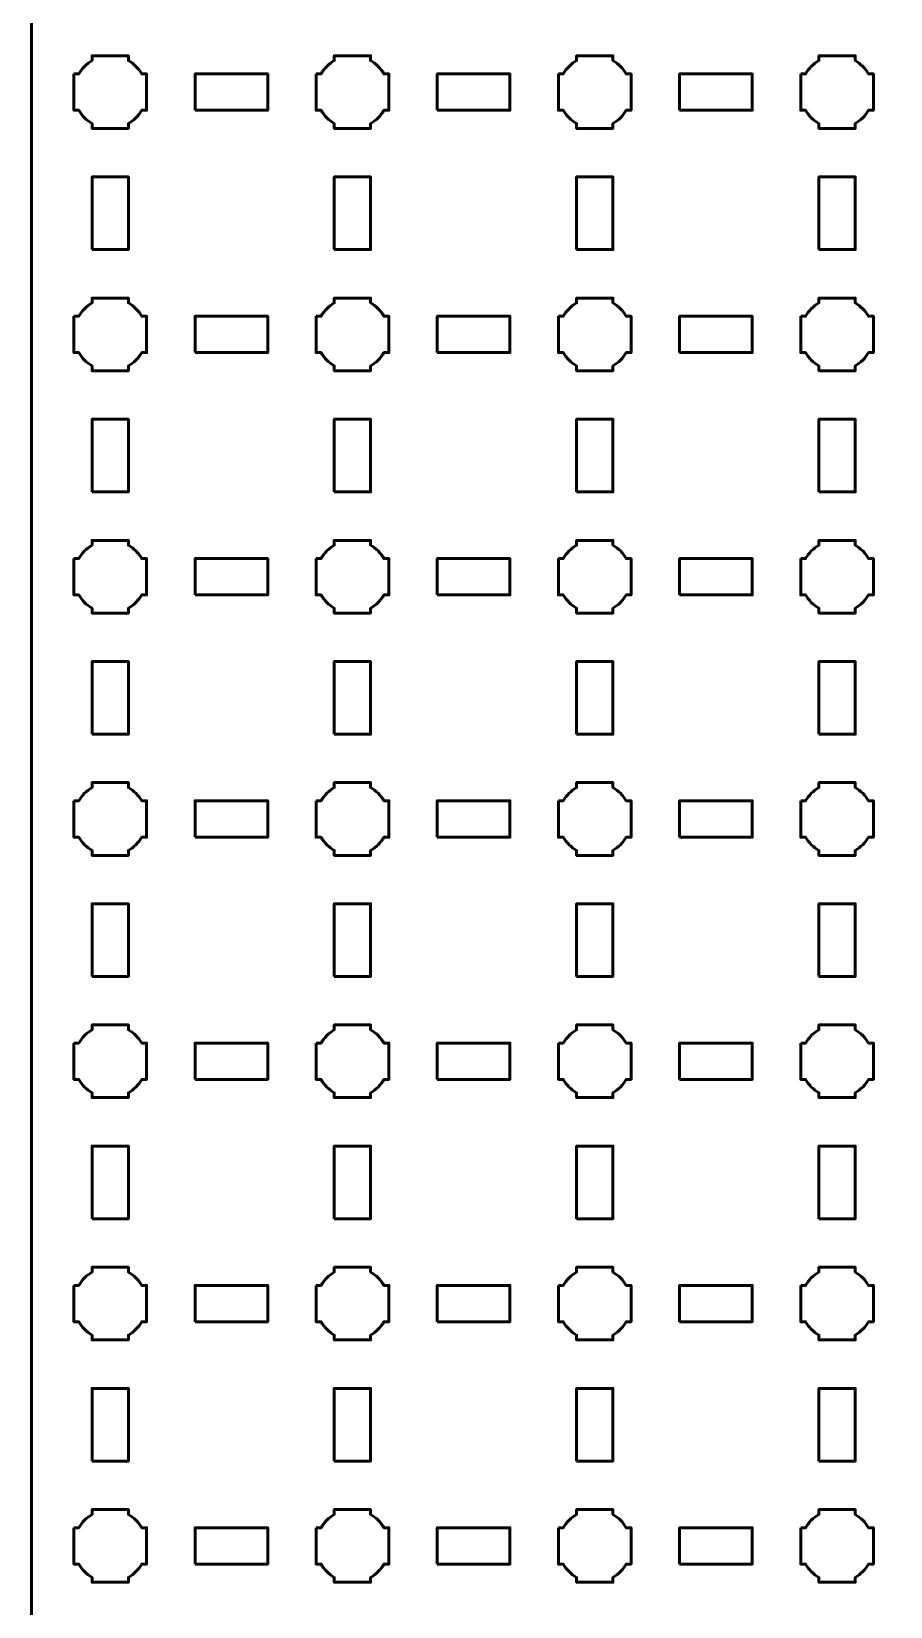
# Model space of a CAD drawing. Header units: centimetres. Extents: x -40.1 to 19.1, y -39.5 to 9.8.
# Drawn here: x -40.15 to -33.06, y -27.35 to -14.35 of the extents above; entities that cross this region are included whole.
import ezdxf

# ---------------------------------------------------------------- set-up
doc = ezdxf.new("R2010")
doc.units = ezdxf.units.CM
doc.header["$MEASUREMENT"] = 0
doc.layers.add('Layer 1', color=7, linetype='Continuous')

msp = doc.modelspace()

# ---------------------------------------------------------------- linework, layer by layer
at = {"layer": 'Layer 1', "color": 250, "lineweight": 53}
for points in [[(-38.8, -15), (-38.2, -15), (-38.2, -14.7), (-38.8, -14.7), (-38.8, -15)], [(-36.8, -15), (-36.2, -15), (-36.2, -14.7), (-36.8, -14.7), (-36.8, -15)], [(-34.8, -15), (-34.2, -15), (-34.2, -14.7), (-34.8, -14.7), (-34.8, -15)], [(-39.65, -16.15), (-39.35, -16.15), (-39.35, -15.55), (-39.65, -15.55), (-39.65, -16.15)], [(-37.65, -16.15), (-37.35, -16.15), (-37.35, -15.55), (-37.65, -15.55), (-37.65, -16.15)], [(-35.65, -16.15), (-35.35, -16.15), (-35.35, -15.55), (-35.65, -15.55), (-35.65, -16.15)], [(-33.65, -16.15), (-33.35, -16.15), (-33.35, -15.55), (-33.65, -15.55), (-33.65, -16.15)], [(-38.8, -17), (-38.2, -17), (-38.2, -16.7), (-38.8, -16.7), (-38.8, -17)], [(-36.8, -17), (-36.2, -17), (-36.2, -16.7), (-36.8, -16.7), (-36.8, -17)], [(-34.8, -17), (-34.2, -17), (-34.2, -16.7), (-34.8, -16.7), (-34.8, -17)], [(-39.65, -18.15), (-39.35, -18.15), (-39.35, -17.55), (-39.65, -17.55), (-39.65, -18.15)], [(-37.65, -18.15), (-37.35, -18.15), (-37.35, -17.55), (-37.65, -17.55), (-37.65, -18.15)], [(-35.65, -18.15), (-35.35, -18.15), (-35.35, -17.55), (-35.65, -17.55), (-35.65, -18.15)], [(-33.65, -18.15), (-33.35, -18.15), (-33.35, -17.55), (-33.65, -17.55), (-33.65, -18.15)], [(-38.8, -19), (-38.2, -19), (-38.2, -18.7), (-38.8, -18.7), (-38.8, -19)], [(-36.8, -19), (-36.2, -19), (-36.2, -18.7), (-36.8, -18.7), (-36.8, -19)], [(-34.8, -19), (-34.2, -19), (-34.2, -18.7), (-34.8, -18.7), (-34.8, -19)], [(-39.65, -20.15), (-39.35, -20.15), (-39.35, -19.55), (-39.65, -19.55), (-39.65, -20.15)], [(-37.65, -20.15), (-37.35, -20.15), (-37.35, -19.55), (-37.65, -19.55), (-37.65, -20.15)], [(-35.65, -20.15), (-35.35, -20.15), (-35.35, -19.55), (-35.65, -19.55), (-35.65, -20.15)], [(-33.65, -20.15), (-33.35, -20.15), (-33.35, -19.55), (-33.65, -19.55), (-33.65, -20.15)], [(-38.8, -21), (-38.2, -21), (-38.2, -20.7), (-38.8, -20.7), (-38.8, -21)], [(-36.8, -21), (-36.2, -21), (-36.2, -20.7), (-36.8, -20.7), (-36.8, -21)], [(-34.8, -21), (-34.2, -21), (-34.2, -20.7), (-34.8, -20.7), (-34.8, -21)], [(-39.65, -22.15), (-39.35, -22.15), (-39.35, -21.55), (-39.65, -21.55), (-39.65, -22.15)], [(-37.65, -22.15), (-37.35, -22.15), (-37.35, -21.55), (-37.65, -21.55), (-37.65, -22.15)], [(-35.65, -22.15), (-35.35, -22.15), (-35.35, -21.55), (-35.65, -21.55), (-35.65, -22.15)], [(-33.65, -22.15), (-33.35, -22.15), (-33.35, -21.55), (-33.65, -21.55), (-33.65, -22.15)], [(-38.8, -23), (-38.2, -23), (-38.2, -22.7), (-38.8, -22.7), (-38.8, -23)], [(-36.8, -23), (-36.2, -23), (-36.2, -22.7), (-36.8, -22.7), (-36.8, -23)], [(-34.8, -23), (-34.2, -23), (-34.2, -22.7), (-34.8, -22.7), (-34.8, -23)], [(-39.65, -24.15), (-39.35, -24.15), (-39.35, -23.55), (-39.65, -23.55), (-39.65, -24.15)], [(-37.65, -24.15), (-37.35, -24.15), (-37.35, -23.55), (-37.65, -23.55), (-37.65, -24.15)], [(-35.65, -24.15), (-35.35, -24.15), (-35.35, -23.55), (-35.65, -23.55), (-35.65, -24.15)], [(-33.65, -24.15), (-33.35, -24.15), (-33.35, -23.55), (-33.65, -23.55), (-33.65, -24.15)], [(-38.8, -25), (-38.2, -25), (-38.2, -24.7), (-38.8, -24.7), (-38.8, -25)], [(-36.8, -25), (-36.2, -25), (-36.2, -24.7), (-36.8, -24.7), (-36.8, -25)], [(-34.8, -25), (-34.2, -25), (-34.2, -24.7), (-34.8, -24.7), (-34.8, -25)], [(-39.65, -26.15), (-39.35, -26.15), (-39.35, -25.55), (-39.65, -25.55), (-39.65, -26.15)], [(-37.65, -26.15), (-37.35, -26.15), (-37.35, -25.55), (-37.65, -25.55), (-37.65, -26.15)], [(-35.65, -26.15), (-35.35, -26.15), (-35.35, -25.55), (-35.65, -25.55), (-35.65, -26.15)], [(-33.65, -26.15), (-33.35, -26.15), (-33.35, -25.55), (-33.65, -25.55), (-33.65, -26.15)], [(-38.8, -27), (-38.2, -27), (-38.2, -26.7), (-38.8, -26.7), (-38.8, -27)], [(-36.8, -27), (-36.2, -27), (-36.2, -26.7), (-36.8, -26.7), (-36.8, -27)], [(-34.8, -27), (-34.2, -27), (-34.2, -26.7), (-34.8, -26.7), (-34.8, -27)]]:
    msp.add_lwpolyline(points, close=True, dxfattribs=at)
msp.add_open_spline([(-40.15, -39), (-40.15, -39), (-40.15, 9.3), (-40.15, 9.3), (-40.15, 9.3), (-40.15, 9.57609), (-39.92609, 9.8), (-39.65, 9.8), (-39.65, 9.8), (-39.65, 9.8), (18.65, 9.8), (18.65, 9.8), (18.65, 9.8), (18.92609, 9.8), (19.15, 9.57609), (19.15, 9.3), (19.15, 9.3), (19.15, 9.3), (19.15, -39), (19.15, -39), (19.15, -39), (19.15, -39.27609), (18.92609, -39.5), (18.65, -39.5), (18.65, -39.5), (18.65, -39.5), (-39.65, -39.5), (-39.65, -39.5), (-39.65, -39.5), (-39.92609, -39.5), (-40.15, -39.27609), (-40.15, -39)], degree=3, knots=[0, 0, 0, 0, 0.125, 0.125, 0.125, 0.125, 0.25, 0.25, 0.25, 0.25, 0.375, 0.375, 0.375, 0.375, 0.5, 0.5, 0.5, 0.5, 0.625, 0.625, 0.625, 0.625, 0.75, 0.75, 0.75, 0.75, 0.875, 0.875, 0.875, 0.875, 1, 1, 1, 1], dxfattribs=at)
at = {"layer": 'Layer 1', "lineweight": 53}
for points in [[(-39.8, -14.7), (-39.8, -14.7), (-39.75985, -14.7), (-39.75985, -14.7), (-39.75985, -14.7), (-39.7335, -14.65447), (-39.69553, -14.6165), (-39.65, -14.59015), (-39.65, -14.59015), (-39.65, -14.59015), (-39.65, -14.55), (-39.65, -14.55), (-39.65, -14.55), (-39.65, -14.55), (-39.5, -14.55), (-39.5, -14.55), (-39.5, -14.55), (-39.5, -14.55), (-39.35, -14.55), (-39.35, -14.55), (-39.35, -14.55), (-39.35, -14.55), (-39.35, -14.59015), (-39.35, -14.59015), (-39.35, -14.59015), (-39.30447, -14.6165), (-39.2665, -14.65447), (-39.24015, -14.7), (-39.24015, -14.7), (-39.24015, -14.7), (-39.2, -14.7), (-39.2, -14.7), (-39.2, -14.7), (-39.2, -14.7), (-39.2, -14.85), (-39.2, -14.85), (-39.2, -14.85), (-39.2, -14.85), (-39.2, -15), (-39.2, -15), (-39.2, -15), (-39.2, -15), (-39.24015, -15), (-39.24015, -15), (-39.24015, -15), (-39.2665, -15.04553), (-39.30447, -15.0835), (-39.35, -15.10985), (-39.35, -15.10985), (-39.35, -15.10985), (-39.35, -15.15), (-39.35, -15.15), (-39.35, -15.15), (-39.35, -15.15), (-39.5, -15.15), (-39.5, -15.15), (-39.5, -15.15), (-39.5, -15.15), (-39.65, -15.15), (-39.65, -15.15), (-39.65, -15.15), (-39.65, -15.15), (-39.65, -15.10985), (-39.65, -15.10985), (-39.65, -15.10985), (-39.69553, -15.0835), (-39.7335, -15.04553), (-39.75985, -15), (-39.75985, -15), (-39.75985, -15), (-39.8, -15), (-39.8, -15), (-39.8, -15), (-39.8, -15), (-39.8, -14.85), (-39.8, -14.85), (-39.8, -14.85), (-39.8, -14.85), (-39.8, -14.7), (-39.8, -14.7)], [(-37.8, -14.7), (-37.8, -14.7), (-37.75985, -14.7), (-37.75985, -14.7), (-37.75985, -14.7), (-37.7335, -14.65447), (-37.69553, -14.6165), (-37.65, -14.59015), (-37.65, -14.59015), (-37.65, -14.59015), (-37.65, -14.55), (-37.65, -14.55), (-37.65, -14.55), (-37.65, -14.55), (-37.5, -14.55), (-37.5, -14.55), (-37.5, -14.55), (-37.5, -14.55), (-37.35, -14.55), (-37.35, -14.55), (-37.35, -14.55), (-37.35, -14.55), (-37.35, -14.59015), (-37.35, -14.59015), (-37.35, -14.59015), (-37.30447, -14.6165), (-37.2665, -14.65447), (-37.24015, -14.7), (-37.24015, -14.7), (-37.24015, -14.7), (-37.2, -14.7), (-37.2, -14.7), (-37.2, -14.7), (-37.2, -14.7), (-37.2, -14.85), (-37.2, -14.85), (-37.2, -14.85), (-37.2, -14.85), (-37.2, -15), (-37.2, -15), (-37.2, -15), (-37.2, -15), (-37.24015, -15), (-37.24015, -15), (-37.24015, -15), (-37.2665, -15.04553), (-37.30447, -15.0835), (-37.35, -15.10985), (-37.35, -15.10985), (-37.35, -15.10985), (-37.35, -15.15), (-37.35, -15.15), (-37.35, -15.15), (-37.35, -15.15), (-37.5, -15.15), (-37.5, -15.15), (-37.5, -15.15), (-37.5, -15.15), (-37.65, -15.15), (-37.65, -15.15), (-37.65, -15.15), (-37.65, -15.15), (-37.65, -15.10985), (-37.65, -15.10985), (-37.65, -15.10985), (-37.69553, -15.0835), (-37.7335, -15.04553), (-37.75985, -15), (-37.75985, -15), (-37.75985, -15), (-37.8, -15), (-37.8, -15), (-37.8, -15), (-37.8, -15), (-37.8, -14.85), (-37.8, -14.85), (-37.8, -14.85), (-37.8, -14.85), (-37.8, -14.7), (-37.8, -14.7)], [(-35.8, -14.7), (-35.8, -14.7), (-35.75985, -14.7), (-35.75985, -14.7), (-35.75985, -14.7), (-35.7335, -14.65447), (-35.69553, -14.6165), (-35.65, -14.59015), (-35.65, -14.59015), (-35.65, -14.59015), (-35.65, -14.55), (-35.65, -14.55), (-35.65, -14.55), (-35.65, -14.55), (-35.5, -14.55), (-35.5, -14.55), (-35.5, -14.55), (-35.5, -14.55), (-35.35, -14.55), (-35.35, -14.55), (-35.35, -14.55), (-35.35, -14.55), (-35.35, -14.59015), (-35.35, -14.59015), (-35.35, -14.59015), (-35.30447, -14.6165), (-35.2665, -14.65447), (-35.24015, -14.7), (-35.24015, -14.7), (-35.24015, -14.7), (-35.2, -14.7), (-35.2, -14.7), (-35.2, -14.7), (-35.2, -14.7), (-35.2, -14.85), (-35.2, -14.85), (-35.2, -14.85), (-35.2, -14.85), (-35.2, -15), (-35.2, -15), (-35.2, -15), (-35.2, -15), (-35.24015, -15), (-35.24015, -15), (-35.24015, -15), (-35.2665, -15.04553), (-35.30447, -15.0835), (-35.35, -15.10985), (-35.35, -15.10985), (-35.35, -15.10985), (-35.35, -15.15), (-35.35, -15.15), (-35.35, -15.15), (-35.35, -15.15), (-35.5, -15.15), (-35.5, -15.15), (-35.5, -15.15), (-35.5, -15.15), (-35.65, -15.15), (-35.65, -15.15), (-35.65, -15.15), (-35.65, -15.15), (-35.65, -15.10985), (-35.65, -15.10985), (-35.65, -15.10985), (-35.69553, -15.0835), (-35.7335, -15.04553), (-35.75985, -15), (-35.75985, -15), (-35.75985, -15), (-35.8, -15), (-35.8, -15), (-35.8, -15), (-35.8, -15), (-35.8, -14.85), (-35.8, -14.85), (-35.8, -14.85), (-35.8, -14.85), (-35.8, -14.7), (-35.8, -14.7)], [(-33.8, -14.7), (-33.8, -14.7), (-33.75985, -14.7), (-33.75985, -14.7), (-33.75985, -14.7), (-33.7335, -14.65447), (-33.69553, -14.6165), (-33.65, -14.59015), (-33.65, -14.59015), (-33.65, -14.59015), (-33.65, -14.55), (-33.65, -14.55), (-33.65, -14.55), (-33.65, -14.55), (-33.5, -14.55), (-33.5, -14.55), (-33.5, -14.55), (-33.5, -14.55), (-33.35, -14.55), (-33.35, -14.55), (-33.35, -14.55), (-33.35, -14.55), (-33.35, -14.59015), (-33.35, -14.59015), (-33.35, -14.59015), (-33.30447, -14.6165), (-33.2665, -14.65447), (-33.24015, -14.7), (-33.24015, -14.7), (-33.24015, -14.7), (-33.2, -14.7), (-33.2, -14.7), (-33.2, -14.7), (-33.2, -14.7), (-33.2, -14.85), (-33.2, -14.85), (-33.2, -14.85), (-33.2, -14.85), (-33.2, -15), (-33.2, -15), (-33.2, -15), (-33.2, -15), (-33.24015, -15), (-33.24015, -15), (-33.24015, -15), (-33.2665, -15.04553), (-33.30447, -15.0835), (-33.35, -15.10985), (-33.35, -15.10985), (-33.35, -15.10985), (-33.35, -15.15), (-33.35, -15.15), (-33.35, -15.15), (-33.35, -15.15), (-33.5, -15.15), (-33.5, -15.15), (-33.5, -15.15), (-33.5, -15.15), (-33.65, -15.15), (-33.65, -15.15), (-33.65, -15.15), (-33.65, -15.15), (-33.65, -15.10985), (-33.65, -15.10985), (-33.65, -15.10985), (-33.69553, -15.0835), (-33.7335, -15.04553), (-33.75985, -15), (-33.75985, -15), (-33.75985, -15), (-33.8, -15), (-33.8, -15), (-33.8, -15), (-33.8, -15), (-33.8, -14.85), (-33.8, -14.85), (-33.8, -14.85), (-33.8, -14.85), (-33.8, -14.7), (-33.8, -14.7)], [(-39.8, -16.7), (-39.8, -16.7), (-39.75985, -16.7), (-39.75985, -16.7), (-39.75985, -16.7), (-39.7335, -16.65447), (-39.69553, -16.6165), (-39.65, -16.59015), (-39.65, -16.59015), (-39.65, -16.59015), (-39.65, -16.55), (-39.65, -16.55), (-39.65, -16.55), (-39.65, -16.55), (-39.5, -16.55), (-39.5, -16.55), (-39.5, -16.55), (-39.5, -16.55), (-39.35, -16.55), (-39.35, -16.55), (-39.35, -16.55), (-39.35, -16.55), (-39.35, -16.59015), (-39.35, -16.59015), (-39.35, -16.59015), (-39.30447, -16.6165), (-39.2665, -16.65447), (-39.24015, -16.7), (-39.24015, -16.7), (-39.24015, -16.7), (-39.2, -16.7), (-39.2, -16.7), (-39.2, -16.7), (-39.2, -16.7), (-39.2, -16.85), (-39.2, -16.85), (-39.2, -16.85), (-39.2, -16.85), (-39.2, -17), (-39.2, -17), (-39.2, -17), (-39.2, -17), (-39.24015, -17), (-39.24015, -17), (-39.24015, -17), (-39.2665, -17.04553), (-39.30447, -17.0835), (-39.35, -17.10985), (-39.35, -17.10985), (-39.35, -17.10985), (-39.35, -17.15), (-39.35, -17.15), (-39.35, -17.15), (-39.35, -17.15), (-39.5, -17.15), (-39.5, -17.15), (-39.5, -17.15), (-39.5, -17.15), (-39.65, -17.15), (-39.65, -17.15), (-39.65, -17.15), (-39.65, -17.15), (-39.65, -17.10985), (-39.65, -17.10985), (-39.65, -17.10985), (-39.69553, -17.0835), (-39.7335, -17.04553), (-39.75985, -17), (-39.75985, -17), (-39.75985, -17), (-39.8, -17), (-39.8, -17), (-39.8, -17), (-39.8, -17), (-39.8, -16.85), (-39.8, -16.85), (-39.8, -16.85), (-39.8, -16.85), (-39.8, -16.7), (-39.8, -16.7)], [(-37.8, -16.7), (-37.8, -16.7), (-37.75985, -16.7), (-37.75985, -16.7), (-37.75985, -16.7), (-37.7335, -16.65447), (-37.69553, -16.6165), (-37.65, -16.59015), (-37.65, -16.59015), (-37.65, -16.59015), (-37.65, -16.55), (-37.65, -16.55), (-37.65, -16.55), (-37.65, -16.55), (-37.5, -16.55), (-37.5, -16.55), (-37.5, -16.55), (-37.5, -16.55), (-37.35, -16.55), (-37.35, -16.55), (-37.35, -16.55), (-37.35, -16.55), (-37.35, -16.59015), (-37.35, -16.59015), (-37.35, -16.59015), (-37.30447, -16.6165), (-37.2665, -16.65447), (-37.24015, -16.7), (-37.24015, -16.7), (-37.24015, -16.7), (-37.2, -16.7), (-37.2, -16.7), (-37.2, -16.7), (-37.2, -16.7), (-37.2, -16.85), (-37.2, -16.85), (-37.2, -16.85), (-37.2, -16.85), (-37.2, -17), (-37.2, -17), (-37.2, -17), (-37.2, -17), (-37.24015, -17), (-37.24015, -17), (-37.24015, -17), (-37.2665, -17.04553), (-37.30447, -17.0835), (-37.35, -17.10985), (-37.35, -17.10985), (-37.35, -17.10985), (-37.35, -17.15), (-37.35, -17.15), (-37.35, -17.15), (-37.35, -17.15), (-37.5, -17.15), (-37.5, -17.15), (-37.5, -17.15), (-37.5, -17.15), (-37.65, -17.15), (-37.65, -17.15), (-37.65, -17.15), (-37.65, -17.15), (-37.65, -17.10985), (-37.65, -17.10985), (-37.65, -17.10985), (-37.69553, -17.0835), (-37.7335, -17.04553), (-37.75985, -17), (-37.75985, -17), (-37.75985, -17), (-37.8, -17), (-37.8, -17), (-37.8, -17), (-37.8, -17), (-37.8, -16.85), (-37.8, -16.85), (-37.8, -16.85), (-37.8, -16.85), (-37.8, -16.7), (-37.8, -16.7)], [(-35.8, -16.7), (-35.8, -16.7), (-35.75985, -16.7), (-35.75985, -16.7), (-35.75985, -16.7), (-35.7335, -16.65447), (-35.69553, -16.6165), (-35.65, -16.59015), (-35.65, -16.59015), (-35.65, -16.59015), (-35.65, -16.55), (-35.65, -16.55), (-35.65, -16.55), (-35.65, -16.55), (-35.5, -16.55), (-35.5, -16.55), (-35.5, -16.55), (-35.5, -16.55), (-35.35, -16.55), (-35.35, -16.55), (-35.35, -16.55), (-35.35, -16.55), (-35.35, -16.59015), (-35.35, -16.59015), (-35.35, -16.59015), (-35.30447, -16.6165), (-35.2665, -16.65447), (-35.24015, -16.7), (-35.24015, -16.7), (-35.24015, -16.7), (-35.2, -16.7), (-35.2, -16.7), (-35.2, -16.7), (-35.2, -16.7), (-35.2, -16.85), (-35.2, -16.85), (-35.2, -16.85), (-35.2, -16.85), (-35.2, -17), (-35.2, -17), (-35.2, -17), (-35.2, -17), (-35.24015, -17), (-35.24015, -17), (-35.24015, -17), (-35.2665, -17.04553), (-35.30447, -17.0835), (-35.35, -17.10985), (-35.35, -17.10985), (-35.35, -17.10985), (-35.35, -17.15), (-35.35, -17.15), (-35.35, -17.15), (-35.35, -17.15), (-35.5, -17.15), (-35.5, -17.15), (-35.5, -17.15), (-35.5, -17.15), (-35.65, -17.15), (-35.65, -17.15), (-35.65, -17.15), (-35.65, -17.15), (-35.65, -17.10985), (-35.65, -17.10985), (-35.65, -17.10985), (-35.69553, -17.0835), (-35.7335, -17.04553), (-35.75985, -17), (-35.75985, -17), (-35.75985, -17), (-35.8, -17), (-35.8, -17), (-35.8, -17), (-35.8, -17), (-35.8, -16.85), (-35.8, -16.85), (-35.8, -16.85), (-35.8, -16.85), (-35.8, -16.7), (-35.8, -16.7)], [(-33.8, -16.7), (-33.8, -16.7), (-33.75985, -16.7), (-33.75985, -16.7), (-33.75985, -16.7), (-33.7335, -16.65447), (-33.69553, -16.6165), (-33.65, -16.59015), (-33.65, -16.59015), (-33.65, -16.59015), (-33.65, -16.55), (-33.65, -16.55), (-33.65, -16.55), (-33.65, -16.55), (-33.5, -16.55), (-33.5, -16.55), (-33.5, -16.55), (-33.5, -16.55), (-33.35, -16.55), (-33.35, -16.55), (-33.35, -16.55), (-33.35, -16.55), (-33.35, -16.59015), (-33.35, -16.59015), (-33.35, -16.59015), (-33.30447, -16.6165), (-33.2665, -16.65447), (-33.24015, -16.7), (-33.24015, -16.7), (-33.24015, -16.7), (-33.2, -16.7), (-33.2, -16.7), (-33.2, -16.7), (-33.2, -16.7), (-33.2, -16.85), (-33.2, -16.85), (-33.2, -16.85), (-33.2, -16.85), (-33.2, -17), (-33.2, -17), (-33.2, -17), (-33.2, -17), (-33.24015, -17), (-33.24015, -17), (-33.24015, -17), (-33.2665, -17.04553), (-33.30447, -17.0835), (-33.35, -17.10985), (-33.35, -17.10985), (-33.35, -17.10985), (-33.35, -17.15), (-33.35, -17.15), (-33.35, -17.15), (-33.35, -17.15), (-33.5, -17.15), (-33.5, -17.15), (-33.5, -17.15), (-33.5, -17.15), (-33.65, -17.15), (-33.65, -17.15), (-33.65, -17.15), (-33.65, -17.15), (-33.65, -17.10985), (-33.65, -17.10985), (-33.65, -17.10985), (-33.69553, -17.0835), (-33.7335, -17.04553), (-33.75985, -17), (-33.75985, -17), (-33.75985, -17), (-33.8, -17), (-33.8, -17), (-33.8, -17), (-33.8, -17), (-33.8, -16.85), (-33.8, -16.85), (-33.8, -16.85), (-33.8, -16.85), (-33.8, -16.7), (-33.8, -16.7)], [(-39.8, -18.7), (-39.8, -18.7), (-39.75985, -18.7), (-39.75985, -18.7), (-39.75985, -18.7), (-39.7335, -18.65447), (-39.69553, -18.6165), (-39.65, -18.59015), (-39.65, -18.59015), (-39.65, -18.59015), (-39.65, -18.55), (-39.65, -18.55), (-39.65, -18.55), (-39.65, -18.55), (-39.5, -18.55), (-39.5, -18.55), (-39.5, -18.55), (-39.5, -18.55), (-39.35, -18.55), (-39.35, -18.55), (-39.35, -18.55), (-39.35, -18.55), (-39.35, -18.59015), (-39.35, -18.59015), (-39.35, -18.59015), (-39.30447, -18.6165), (-39.2665, -18.65447), (-39.24015, -18.7), (-39.24015, -18.7), (-39.24015, -18.7), (-39.2, -18.7), (-39.2, -18.7), (-39.2, -18.7), (-39.2, -18.7), (-39.2, -18.85), (-39.2, -18.85), (-39.2, -18.85), (-39.2, -18.85), (-39.2, -19), (-39.2, -19), (-39.2, -19), (-39.2, -19), (-39.24015, -19), (-39.24015, -19), (-39.24015, -19), (-39.2665, -19.04553), (-39.30447, -19.0835), (-39.35, -19.10985), (-39.35, -19.10985), (-39.35, -19.10985), (-39.35, -19.15), (-39.35, -19.15), (-39.35, -19.15), (-39.35, -19.15), (-39.5, -19.15), (-39.5, -19.15), (-39.5, -19.15), (-39.5, -19.15), (-39.65, -19.15), (-39.65, -19.15), (-39.65, -19.15), (-39.65, -19.15), (-39.65, -19.10985), (-39.65, -19.10985), (-39.65, -19.10985), (-39.69553, -19.0835), (-39.7335, -19.04553), (-39.75985, -19), (-39.75985, -19), (-39.75985, -19), (-39.8, -19), (-39.8, -19), (-39.8, -19), (-39.8, -19), (-39.8, -18.85), (-39.8, -18.85), (-39.8, -18.85), (-39.8, -18.85), (-39.8, -18.7), (-39.8, -18.7)], [(-37.8, -18.7), (-37.8, -18.7), (-37.75985, -18.7), (-37.75985, -18.7), (-37.75985, -18.7), (-37.7335, -18.65447), (-37.69553, -18.6165), (-37.65, -18.59015), (-37.65, -18.59015), (-37.65, -18.59015), (-37.65, -18.55), (-37.65, -18.55), (-37.65, -18.55), (-37.65, -18.55), (-37.5, -18.55), (-37.5, -18.55), (-37.5, -18.55), (-37.5, -18.55), (-37.35, -18.55), (-37.35, -18.55), (-37.35, -18.55), (-37.35, -18.55), (-37.35, -18.59015), (-37.35, -18.59015), (-37.35, -18.59015), (-37.30447, -18.6165), (-37.2665, -18.65447), (-37.24015, -18.7), (-37.24015, -18.7), (-37.24015, -18.7), (-37.2, -18.7), (-37.2, -18.7), (-37.2, -18.7), (-37.2, -18.7), (-37.2, -18.85), (-37.2, -18.85), (-37.2, -18.85), (-37.2, -18.85), (-37.2, -19), (-37.2, -19), (-37.2, -19), (-37.2, -19), (-37.24015, -19), (-37.24015, -19), (-37.24015, -19), (-37.2665, -19.04553), (-37.30447, -19.0835), (-37.35, -19.10985), (-37.35, -19.10985), (-37.35, -19.10985), (-37.35, -19.15), (-37.35, -19.15), (-37.35, -19.15), (-37.35, -19.15), (-37.5, -19.15), (-37.5, -19.15), (-37.5, -19.15), (-37.5, -19.15), (-37.65, -19.15), (-37.65, -19.15), (-37.65, -19.15), (-37.65, -19.15), (-37.65, -19.10985), (-37.65, -19.10985), (-37.65, -19.10985), (-37.69553, -19.0835), (-37.7335, -19.04553), (-37.75985, -19), (-37.75985, -19), (-37.75985, -19), (-37.8, -19), (-37.8, -19), (-37.8, -19), (-37.8, -19), (-37.8, -18.85), (-37.8, -18.85), (-37.8, -18.85), (-37.8, -18.85), (-37.8, -18.7), (-37.8, -18.7)], [(-35.8, -18.7), (-35.8, -18.7), (-35.75985, -18.7), (-35.75985, -18.7), (-35.75985, -18.7), (-35.7335, -18.65447), (-35.69553, -18.6165), (-35.65, -18.59015), (-35.65, -18.59015), (-35.65, -18.59015), (-35.65, -18.55), (-35.65, -18.55), (-35.65, -18.55), (-35.65, -18.55), (-35.5, -18.55), (-35.5, -18.55), (-35.5, -18.55), (-35.5, -18.55), (-35.35, -18.55), (-35.35, -18.55), (-35.35, -18.55), (-35.35, -18.55), (-35.35, -18.59015), (-35.35, -18.59015), (-35.35, -18.59015), (-35.30447, -18.6165), (-35.2665, -18.65447), (-35.24015, -18.7), (-35.24015, -18.7), (-35.24015, -18.7), (-35.2, -18.7), (-35.2, -18.7), (-35.2, -18.7), (-35.2, -18.7), (-35.2, -18.85), (-35.2, -18.85), (-35.2, -18.85), (-35.2, -18.85), (-35.2, -19), (-35.2, -19), (-35.2, -19), (-35.2, -19), (-35.24015, -19), (-35.24015, -19), (-35.24015, -19), (-35.2665, -19.04553), (-35.30447, -19.0835), (-35.35, -19.10985), (-35.35, -19.10985), (-35.35, -19.10985), (-35.35, -19.15), (-35.35, -19.15), (-35.35, -19.15), (-35.35, -19.15), (-35.5, -19.15), (-35.5, -19.15), (-35.5, -19.15), (-35.5, -19.15), (-35.65, -19.15), (-35.65, -19.15), (-35.65, -19.15), (-35.65, -19.15), (-35.65, -19.10985), (-35.65, -19.10985), (-35.65, -19.10985), (-35.69553, -19.0835), (-35.7335, -19.04553), (-35.75985, -19), (-35.75985, -19), (-35.75985, -19), (-35.8, -19), (-35.8, -19), (-35.8, -19), (-35.8, -19), (-35.8, -18.85), (-35.8, -18.85), (-35.8, -18.85), (-35.8, -18.85), (-35.8, -18.7), (-35.8, -18.7)], [(-33.8, -18.7), (-33.8, -18.7), (-33.75985, -18.7), (-33.75985, -18.7), (-33.75985, -18.7), (-33.7335, -18.65447), (-33.69553, -18.6165), (-33.65, -18.59015), (-33.65, -18.59015), (-33.65, -18.59015), (-33.65, -18.55), (-33.65, -18.55), (-33.65, -18.55), (-33.65, -18.55), (-33.5, -18.55), (-33.5, -18.55), (-33.5, -18.55), (-33.5, -18.55), (-33.35, -18.55), (-33.35, -18.55), (-33.35, -18.55), (-33.35, -18.55), (-33.35, -18.59015), (-33.35, -18.59015), (-33.35, -18.59015), (-33.30447, -18.6165), (-33.2665, -18.65447), (-33.24015, -18.7), (-33.24015, -18.7), (-33.24015, -18.7), (-33.2, -18.7), (-33.2, -18.7), (-33.2, -18.7), (-33.2, -18.7), (-33.2, -18.85), (-33.2, -18.85), (-33.2, -18.85), (-33.2, -18.85), (-33.2, -19), (-33.2, -19), (-33.2, -19), (-33.2, -19), (-33.24015, -19), (-33.24015, -19), (-33.24015, -19), (-33.2665, -19.04553), (-33.30447, -19.0835), (-33.35, -19.10985), (-33.35, -19.10985), (-33.35, -19.10985), (-33.35, -19.15), (-33.35, -19.15), (-33.35, -19.15), (-33.35, -19.15), (-33.5, -19.15), (-33.5, -19.15), (-33.5, -19.15), (-33.5, -19.15), (-33.65, -19.15), (-33.65, -19.15), (-33.65, -19.15), (-33.65, -19.15), (-33.65, -19.10985), (-33.65, -19.10985), (-33.65, -19.10985), (-33.69553, -19.0835), (-33.7335, -19.04553), (-33.75985, -19), (-33.75985, -19), (-33.75985, -19), (-33.8, -19), (-33.8, -19), (-33.8, -19), (-33.8, -19), (-33.8, -18.85), (-33.8, -18.85), (-33.8, -18.85), (-33.8, -18.85), (-33.8, -18.7), (-33.8, -18.7)], [(-39.8, -20.7), (-39.8, -20.7), (-39.75985, -20.7), (-39.75985, -20.7), (-39.75985, -20.7), (-39.7335, -20.65447), (-39.69553, -20.6165), (-39.65, -20.59015), (-39.65, -20.59015), (-39.65, -20.59015), (-39.65, -20.55), (-39.65, -20.55), (-39.65, -20.55), (-39.65, -20.55), (-39.5, -20.55), (-39.5, -20.55), (-39.5, -20.55), (-39.5, -20.55), (-39.35, -20.55), (-39.35, -20.55), (-39.35, -20.55), (-39.35, -20.55), (-39.35, -20.59015), (-39.35, -20.59015), (-39.35, -20.59015), (-39.30447, -20.6165), (-39.2665, -20.65447), (-39.24015, -20.7), (-39.24015, -20.7), (-39.24015, -20.7), (-39.2, -20.7), (-39.2, -20.7), (-39.2, -20.7), (-39.2, -20.7), (-39.2, -20.85), (-39.2, -20.85), (-39.2, -20.85), (-39.2, -20.85), (-39.2, -21), (-39.2, -21), (-39.2, -21), (-39.2, -21), (-39.24015, -21), (-39.24015, -21), (-39.24015, -21), (-39.2665, -21.04553), (-39.30447, -21.0835), (-39.35, -21.10985), (-39.35, -21.10985), (-39.35, -21.10985), (-39.35, -21.15), (-39.35, -21.15), (-39.35, -21.15), (-39.35, -21.15), (-39.5, -21.15), (-39.5, -21.15), (-39.5, -21.15), (-39.5, -21.15), (-39.65, -21.15), (-39.65, -21.15), (-39.65, -21.15), (-39.65, -21.15), (-39.65, -21.10985), (-39.65, -21.10985), (-39.65, -21.10985), (-39.69553, -21.0835), (-39.7335, -21.04553), (-39.75985, -21), (-39.75985, -21), (-39.75985, -21), (-39.8, -21), (-39.8, -21), (-39.8, -21), (-39.8, -21), (-39.8, -20.85), (-39.8, -20.85), (-39.8, -20.85), (-39.8, -20.85), (-39.8, -20.7), (-39.8, -20.7)], [(-37.8, -20.7), (-37.8, -20.7), (-37.75985, -20.7), (-37.75985, -20.7), (-37.75985, -20.7), (-37.7335, -20.65447), (-37.69553, -20.6165), (-37.65, -20.59015), (-37.65, -20.59015), (-37.65, -20.59015), (-37.65, -20.55), (-37.65, -20.55), (-37.65, -20.55), (-37.65, -20.55), (-37.5, -20.55), (-37.5, -20.55), (-37.5, -20.55), (-37.5, -20.55), (-37.35, -20.55), (-37.35, -20.55), (-37.35, -20.55), (-37.35, -20.55), (-37.35, -20.59015), (-37.35, -20.59015), (-37.35, -20.59015), (-37.30447, -20.6165), (-37.2665, -20.65447), (-37.24015, -20.7), (-37.24015, -20.7), (-37.24015, -20.7), (-37.2, -20.7), (-37.2, -20.7), (-37.2, -20.7), (-37.2, -20.7), (-37.2, -20.85), (-37.2, -20.85), (-37.2, -20.85), (-37.2, -20.85), (-37.2, -21), (-37.2, -21), (-37.2, -21), (-37.2, -21), (-37.24015, -21), (-37.24015, -21), (-37.24015, -21), (-37.2665, -21.04553), (-37.30447, -21.0835), (-37.35, -21.10985), (-37.35, -21.10985), (-37.35, -21.10985), (-37.35, -21.15), (-37.35, -21.15), (-37.35, -21.15), (-37.35, -21.15), (-37.5, -21.15), (-37.5, -21.15), (-37.5, -21.15), (-37.5, -21.15), (-37.65, -21.15), (-37.65, -21.15), (-37.65, -21.15), (-37.65, -21.15), (-37.65, -21.10985), (-37.65, -21.10985), (-37.65, -21.10985), (-37.69553, -21.0835), (-37.7335, -21.04553), (-37.75985, -21), (-37.75985, -21), (-37.75985, -21), (-37.8, -21), (-37.8, -21), (-37.8, -21), (-37.8, -21), (-37.8, -20.85), (-37.8, -20.85), (-37.8, -20.85), (-37.8, -20.85), (-37.8, -20.7), (-37.8, -20.7)], [(-35.8, -20.7), (-35.8, -20.7), (-35.75985, -20.7), (-35.75985, -20.7), (-35.75985, -20.7), (-35.7335, -20.65447), (-35.69553, -20.6165), (-35.65, -20.59015), (-35.65, -20.59015), (-35.65, -20.59015), (-35.65, -20.55), (-35.65, -20.55), (-35.65, -20.55), (-35.65, -20.55), (-35.5, -20.55), (-35.5, -20.55), (-35.5, -20.55), (-35.5, -20.55), (-35.35, -20.55), (-35.35, -20.55), (-35.35, -20.55), (-35.35, -20.55), (-35.35, -20.59015), (-35.35, -20.59015), (-35.35, -20.59015), (-35.30447, -20.6165), (-35.2665, -20.65447), (-35.24015, -20.7), (-35.24015, -20.7), (-35.24015, -20.7), (-35.2, -20.7), (-35.2, -20.7), (-35.2, -20.7), (-35.2, -20.7), (-35.2, -20.85), (-35.2, -20.85), (-35.2, -20.85), (-35.2, -20.85), (-35.2, -21), (-35.2, -21), (-35.2, -21), (-35.2, -21), (-35.24015, -21), (-35.24015, -21), (-35.24015, -21), (-35.2665, -21.04553), (-35.30447, -21.0835), (-35.35, -21.10985), (-35.35, -21.10985), (-35.35, -21.10985), (-35.35, -21.15), (-35.35, -21.15), (-35.35, -21.15), (-35.35, -21.15), (-35.5, -21.15), (-35.5, -21.15), (-35.5, -21.15), (-35.5, -21.15), (-35.65, -21.15), (-35.65, -21.15), (-35.65, -21.15), (-35.65, -21.15), (-35.65, -21.10985), (-35.65, -21.10985), (-35.65, -21.10985), (-35.69553, -21.0835), (-35.7335, -21.04553), (-35.75985, -21), (-35.75985, -21), (-35.75985, -21), (-35.8, -21), (-35.8, -21), (-35.8, -21), (-35.8, -21), (-35.8, -20.85), (-35.8, -20.85), (-35.8, -20.85), (-35.8, -20.85), (-35.8, -20.7), (-35.8, -20.7)], [(-33.8, -20.7), (-33.8, -20.7), (-33.75985, -20.7), (-33.75985, -20.7), (-33.75985, -20.7), (-33.7335, -20.65447), (-33.69553, -20.6165), (-33.65, -20.59015), (-33.65, -20.59015), (-33.65, -20.59015), (-33.65, -20.55), (-33.65, -20.55), (-33.65, -20.55), (-33.65, -20.55), (-33.5, -20.55), (-33.5, -20.55), (-33.5, -20.55), (-33.5, -20.55), (-33.35, -20.55), (-33.35, -20.55), (-33.35, -20.55), (-33.35, -20.55), (-33.35, -20.59015), (-33.35, -20.59015), (-33.35, -20.59015), (-33.30447, -20.6165), (-33.2665, -20.65447), (-33.24015, -20.7), (-33.24015, -20.7), (-33.24015, -20.7), (-33.2, -20.7), (-33.2, -20.7), (-33.2, -20.7), (-33.2, -20.7), (-33.2, -20.85), (-33.2, -20.85), (-33.2, -20.85), (-33.2, -20.85), (-33.2, -21), (-33.2, -21), (-33.2, -21), (-33.2, -21), (-33.24015, -21), (-33.24015, -21), (-33.24015, -21), (-33.2665, -21.04553), (-33.30447, -21.0835), (-33.35, -21.10985), (-33.35, -21.10985), (-33.35, -21.10985), (-33.35, -21.15), (-33.35, -21.15), (-33.35, -21.15), (-33.35, -21.15), (-33.5, -21.15), (-33.5, -21.15), (-33.5, -21.15), (-33.5, -21.15), (-33.65, -21.15), (-33.65, -21.15), (-33.65, -21.15), (-33.65, -21.15), (-33.65, -21.10985), (-33.65, -21.10985), (-33.65, -21.10985), (-33.69553, -21.0835), (-33.7335, -21.04553), (-33.75985, -21), (-33.75985, -21), (-33.75985, -21), (-33.8, -21), (-33.8, -21), (-33.8, -21), (-33.8, -21), (-33.8, -20.85), (-33.8, -20.85), (-33.8, -20.85), (-33.8, -20.85), (-33.8, -20.7), (-33.8, -20.7)], [(-39.8, -22.7), (-39.8, -22.7), (-39.75985, -22.7), (-39.75985, -22.7), (-39.75985, -22.7), (-39.7335, -22.65447), (-39.69553, -22.6165), (-39.65, -22.59015), (-39.65, -22.59015), (-39.65, -22.59015), (-39.65, -22.55), (-39.65, -22.55), (-39.65, -22.55), (-39.65, -22.55), (-39.5, -22.55), (-39.5, -22.55), (-39.5, -22.55), (-39.5, -22.55), (-39.35, -22.55), (-39.35, -22.55), (-39.35, -22.55), (-39.35, -22.55), (-39.35, -22.59015), (-39.35, -22.59015), (-39.35, -22.59015), (-39.30447, -22.6165), (-39.2665, -22.65447), (-39.24015, -22.7), (-39.24015, -22.7), (-39.24015, -22.7), (-39.2, -22.7), (-39.2, -22.7), (-39.2, -22.7), (-39.2, -22.7), (-39.2, -22.85), (-39.2, -22.85), (-39.2, -22.85), (-39.2, -22.85), (-39.2, -23), (-39.2, -23), (-39.2, -23), (-39.2, -23), (-39.24015, -23), (-39.24015, -23), (-39.24015, -23), (-39.2665, -23.04553), (-39.30447, -23.0835), (-39.35, -23.10985), (-39.35, -23.10985), (-39.35, -23.10985), (-39.35, -23.15), (-39.35, -23.15), (-39.35, -23.15), (-39.35, -23.15), (-39.5, -23.15), (-39.5, -23.15), (-39.5, -23.15), (-39.5, -23.15), (-39.65, -23.15), (-39.65, -23.15), (-39.65, -23.15), (-39.65, -23.15), (-39.65, -23.10985), (-39.65, -23.10985), (-39.65, -23.10985), (-39.69553, -23.0835), (-39.7335, -23.04553), (-39.75985, -23), (-39.75985, -23), (-39.75985, -23), (-39.8, -23), (-39.8, -23), (-39.8, -23), (-39.8, -23), (-39.8, -22.85), (-39.8, -22.85), (-39.8, -22.85), (-39.8, -22.85), (-39.8, -22.7), (-39.8, -22.7)], [(-37.8, -22.7), (-37.8, -22.7), (-37.75985, -22.7), (-37.75985, -22.7), (-37.75985, -22.7), (-37.7335, -22.65447), (-37.69553, -22.6165), (-37.65, -22.59015), (-37.65, -22.59015), (-37.65, -22.59015), (-37.65, -22.55), (-37.65, -22.55), (-37.65, -22.55), (-37.65, -22.55), (-37.5, -22.55), (-37.5, -22.55), (-37.5, -22.55), (-37.5, -22.55), (-37.35, -22.55), (-37.35, -22.55), (-37.35, -22.55), (-37.35, -22.55), (-37.35, -22.59015), (-37.35, -22.59015), (-37.35, -22.59015), (-37.30447, -22.6165), (-37.2665, -22.65447), (-37.24015, -22.7), (-37.24015, -22.7), (-37.24015, -22.7), (-37.2, -22.7), (-37.2, -22.7), (-37.2, -22.7), (-37.2, -22.7), (-37.2, -22.85), (-37.2, -22.85), (-37.2, -22.85), (-37.2, -22.85), (-37.2, -23), (-37.2, -23), (-37.2, -23), (-37.2, -23), (-37.24015, -23), (-37.24015, -23), (-37.24015, -23), (-37.2665, -23.04553), (-37.30447, -23.0835), (-37.35, -23.10985), (-37.35, -23.10985), (-37.35, -23.10985), (-37.35, -23.15), (-37.35, -23.15), (-37.35, -23.15), (-37.35, -23.15), (-37.5, -23.15), (-37.5, -23.15), (-37.5, -23.15), (-37.5, -23.15), (-37.65, -23.15), (-37.65, -23.15), (-37.65, -23.15), (-37.65, -23.15), (-37.65, -23.10985), (-37.65, -23.10985), (-37.65, -23.10985), (-37.69553, -23.0835), (-37.7335, -23.04553), (-37.75985, -23), (-37.75985, -23), (-37.75985, -23), (-37.8, -23), (-37.8, -23), (-37.8, -23), (-37.8, -23), (-37.8, -22.85), (-37.8, -22.85), (-37.8, -22.85), (-37.8, -22.85), (-37.8, -22.7), (-37.8, -22.7)], [(-35.8, -22.7), (-35.8, -22.7), (-35.75985, -22.7), (-35.75985, -22.7), (-35.75985, -22.7), (-35.7335, -22.65447), (-35.69553, -22.6165), (-35.65, -22.59015), (-35.65, -22.59015), (-35.65, -22.59015), (-35.65, -22.55), (-35.65, -22.55), (-35.65, -22.55), (-35.65, -22.55), (-35.5, -22.55), (-35.5, -22.55), (-35.5, -22.55), (-35.5, -22.55), (-35.35, -22.55), (-35.35, -22.55), (-35.35, -22.55), (-35.35, -22.55), (-35.35, -22.59015), (-35.35, -22.59015), (-35.35, -22.59015), (-35.30447, -22.6165), (-35.2665, -22.65447), (-35.24015, -22.7), (-35.24015, -22.7), (-35.24015, -22.7), (-35.2, -22.7), (-35.2, -22.7), (-35.2, -22.7), (-35.2, -22.7), (-35.2, -22.85), (-35.2, -22.85), (-35.2, -22.85), (-35.2, -22.85), (-35.2, -23), (-35.2, -23), (-35.2, -23), (-35.2, -23), (-35.24015, -23), (-35.24015, -23), (-35.24015, -23), (-35.2665, -23.04553), (-35.30447, -23.0835), (-35.35, -23.10985), (-35.35, -23.10985), (-35.35, -23.10985), (-35.35, -23.15), (-35.35, -23.15), (-35.35, -23.15), (-35.35, -23.15), (-35.5, -23.15), (-35.5, -23.15), (-35.5, -23.15), (-35.5, -23.15), (-35.65, -23.15), (-35.65, -23.15), (-35.65, -23.15), (-35.65, -23.15), (-35.65, -23.10985), (-35.65, -23.10985), (-35.65, -23.10985), (-35.69553, -23.0835), (-35.7335, -23.04553), (-35.75985, -23), (-35.75985, -23), (-35.75985, -23), (-35.8, -23), (-35.8, -23), (-35.8, -23), (-35.8, -23), (-35.8, -22.85), (-35.8, -22.85), (-35.8, -22.85), (-35.8, -22.85), (-35.8, -22.7), (-35.8, -22.7)], [(-33.8, -22.7), (-33.8, -22.7), (-33.75985, -22.7), (-33.75985, -22.7), (-33.75985, -22.7), (-33.7335, -22.65447), (-33.69553, -22.6165), (-33.65, -22.59015), (-33.65, -22.59015), (-33.65, -22.59015), (-33.65, -22.55), (-33.65, -22.55), (-33.65, -22.55), (-33.65, -22.55), (-33.5, -22.55), (-33.5, -22.55), (-33.5, -22.55), (-33.5, -22.55), (-33.35, -22.55), (-33.35, -22.55), (-33.35, -22.55), (-33.35, -22.55), (-33.35, -22.59015), (-33.35, -22.59015), (-33.35, -22.59015), (-33.30447, -22.6165), (-33.2665, -22.65447), (-33.24015, -22.7), (-33.24015, -22.7), (-33.24015, -22.7), (-33.2, -22.7), (-33.2, -22.7), (-33.2, -22.7), (-33.2, -22.7), (-33.2, -22.85), (-33.2, -22.85), (-33.2, -22.85), (-33.2, -22.85), (-33.2, -23), (-33.2, -23), (-33.2, -23), (-33.2, -23), (-33.24015, -23), (-33.24015, -23), (-33.24015, -23), (-33.2665, -23.04553), (-33.30447, -23.0835), (-33.35, -23.10985), (-33.35, -23.10985), (-33.35, -23.10985), (-33.35, -23.15), (-33.35, -23.15), (-33.35, -23.15), (-33.35, -23.15), (-33.5, -23.15), (-33.5, -23.15), (-33.5, -23.15), (-33.5, -23.15), (-33.65, -23.15), (-33.65, -23.15), (-33.65, -23.15), (-33.65, -23.15), (-33.65, -23.10985), (-33.65, -23.10985), (-33.65, -23.10985), (-33.69553, -23.0835), (-33.7335, -23.04553), (-33.75985, -23), (-33.75985, -23), (-33.75985, -23), (-33.8, -23), (-33.8, -23), (-33.8, -23), (-33.8, -23), (-33.8, -22.85), (-33.8, -22.85), (-33.8, -22.85), (-33.8, -22.85), (-33.8, -22.7), (-33.8, -22.7)], [(-39.8, -24.7), (-39.8, -24.7), (-39.75985, -24.7), (-39.75985, -24.7), (-39.75985, -24.7), (-39.7335, -24.65447), (-39.69553, -24.6165), (-39.65, -24.59015), (-39.65, -24.59015), (-39.65, -24.59015), (-39.65, -24.55), (-39.65, -24.55), (-39.65, -24.55), (-39.65, -24.55), (-39.5, -24.55), (-39.5, -24.55), (-39.5, -24.55), (-39.5, -24.55), (-39.35, -24.55), (-39.35, -24.55), (-39.35, -24.55), (-39.35, -24.55), (-39.35, -24.59015), (-39.35, -24.59015), (-39.35, -24.59015), (-39.30447, -24.6165), (-39.2665, -24.65447), (-39.24015, -24.7), (-39.24015, -24.7), (-39.24015, -24.7), (-39.2, -24.7), (-39.2, -24.7), (-39.2, -24.7), (-39.2, -24.7), (-39.2, -24.85), (-39.2, -24.85), (-39.2, -24.85), (-39.2, -24.85), (-39.2, -25), (-39.2, -25), (-39.2, -25), (-39.2, -25), (-39.24015, -25), (-39.24015, -25), (-39.24015, -25), (-39.2665, -25.04553), (-39.30447, -25.0835), (-39.35, -25.10985), (-39.35, -25.10985), (-39.35, -25.10985), (-39.35, -25.15), (-39.35, -25.15), (-39.35, -25.15), (-39.35, -25.15), (-39.5, -25.15), (-39.5, -25.15), (-39.5, -25.15), (-39.5, -25.15), (-39.65, -25.15), (-39.65, -25.15), (-39.65, -25.15), (-39.65, -25.15), (-39.65, -25.10985), (-39.65, -25.10985), (-39.65, -25.10985), (-39.69553, -25.0835), (-39.7335, -25.04553), (-39.75985, -25), (-39.75985, -25), (-39.75985, -25), (-39.8, -25), (-39.8, -25), (-39.8, -25), (-39.8, -25), (-39.8, -24.85), (-39.8, -24.85), (-39.8, -24.85), (-39.8, -24.85), (-39.8, -24.7), (-39.8, -24.7)], [(-37.8, -24.7), (-37.8, -24.7), (-37.75985, -24.7), (-37.75985, -24.7), (-37.75985, -24.7), (-37.7335, -24.65447), (-37.69553, -24.6165), (-37.65, -24.59015), (-37.65, -24.59015), (-37.65, -24.59015), (-37.65, -24.55), (-37.65, -24.55), (-37.65, -24.55), (-37.65, -24.55), (-37.5, -24.55), (-37.5, -24.55), (-37.5, -24.55), (-37.5, -24.55), (-37.35, -24.55), (-37.35, -24.55), (-37.35, -24.55), (-37.35, -24.55), (-37.35, -24.59015), (-37.35, -24.59015), (-37.35, -24.59015), (-37.30447, -24.6165), (-37.2665, -24.65447), (-37.24015, -24.7), (-37.24015, -24.7), (-37.24015, -24.7), (-37.2, -24.7), (-37.2, -24.7), (-37.2, -24.7), (-37.2, -24.7), (-37.2, -24.85), (-37.2, -24.85), (-37.2, -24.85), (-37.2, -24.85), (-37.2, -25), (-37.2, -25), (-37.2, -25), (-37.2, -25), (-37.24015, -25), (-37.24015, -25), (-37.24015, -25), (-37.2665, -25.04553), (-37.30447, -25.0835), (-37.35, -25.10985), (-37.35, -25.10985), (-37.35, -25.10985), (-37.35, -25.15), (-37.35, -25.15), (-37.35, -25.15), (-37.35, -25.15), (-37.5, -25.15), (-37.5, -25.15), (-37.5, -25.15), (-37.5, -25.15), (-37.65, -25.15), (-37.65, -25.15), (-37.65, -25.15), (-37.65, -25.15), (-37.65, -25.10985), (-37.65, -25.10985), (-37.65, -25.10985), (-37.69553, -25.0835), (-37.7335, -25.04553), (-37.75985, -25), (-37.75985, -25), (-37.75985, -25), (-37.8, -25), (-37.8, -25), (-37.8, -25), (-37.8, -25), (-37.8, -24.85), (-37.8, -24.85), (-37.8, -24.85), (-37.8, -24.85), (-37.8, -24.7), (-37.8, -24.7)], [(-35.8, -24.7), (-35.8, -24.7), (-35.75985, -24.7), (-35.75985, -24.7), (-35.75985, -24.7), (-35.7335, -24.65447), (-35.69553, -24.6165), (-35.65, -24.59015), (-35.65, -24.59015), (-35.65, -24.59015), (-35.65, -24.55), (-35.65, -24.55), (-35.65, -24.55), (-35.65, -24.55), (-35.5, -24.55), (-35.5, -24.55), (-35.5, -24.55), (-35.5, -24.55), (-35.35, -24.55), (-35.35, -24.55), (-35.35, -24.55), (-35.35, -24.55), (-35.35, -24.59015), (-35.35, -24.59015), (-35.35, -24.59015), (-35.30447, -24.6165), (-35.2665, -24.65447), (-35.24015, -24.7), (-35.24015, -24.7), (-35.24015, -24.7), (-35.2, -24.7), (-35.2, -24.7), (-35.2, -24.7), (-35.2, -24.7), (-35.2, -24.85), (-35.2, -24.85), (-35.2, -24.85), (-35.2, -24.85), (-35.2, -25), (-35.2, -25), (-35.2, -25), (-35.2, -25), (-35.24015, -25), (-35.24015, -25), (-35.24015, -25), (-35.2665, -25.04553), (-35.30447, -25.0835), (-35.35, -25.10985), (-35.35, -25.10985), (-35.35, -25.10985), (-35.35, -25.15), (-35.35, -25.15), (-35.35, -25.15), (-35.35, -25.15), (-35.5, -25.15), (-35.5, -25.15), (-35.5, -25.15), (-35.5, -25.15), (-35.65, -25.15), (-35.65, -25.15), (-35.65, -25.15), (-35.65, -25.15), (-35.65, -25.10985), (-35.65, -25.10985), (-35.65, -25.10985), (-35.69553, -25.0835), (-35.7335, -25.04553), (-35.75985, -25), (-35.75985, -25), (-35.75985, -25), (-35.8, -25), (-35.8, -25), (-35.8, -25), (-35.8, -25), (-35.8, -24.85), (-35.8, -24.85), (-35.8, -24.85), (-35.8, -24.85), (-35.8, -24.7), (-35.8, -24.7)], [(-33.8, -24.7), (-33.8, -24.7), (-33.75985, -24.7), (-33.75985, -24.7), (-33.75985, -24.7), (-33.7335, -24.65447), (-33.69553, -24.6165), (-33.65, -24.59015), (-33.65, -24.59015), (-33.65, -24.59015), (-33.65, -24.55), (-33.65, -24.55), (-33.65, -24.55), (-33.65, -24.55), (-33.5, -24.55), (-33.5, -24.55), (-33.5, -24.55), (-33.5, -24.55), (-33.35, -24.55), (-33.35, -24.55), (-33.35, -24.55), (-33.35, -24.55), (-33.35, -24.59015), (-33.35, -24.59015), (-33.35, -24.59015), (-33.30447, -24.6165), (-33.2665, -24.65447), (-33.24015, -24.7), (-33.24015, -24.7), (-33.24015, -24.7), (-33.2, -24.7), (-33.2, -24.7), (-33.2, -24.7), (-33.2, -24.7), (-33.2, -24.85), (-33.2, -24.85), (-33.2, -24.85), (-33.2, -24.85), (-33.2, -25), (-33.2, -25), (-33.2, -25), (-33.2, -25), (-33.24015, -25), (-33.24015, -25), (-33.24015, -25), (-33.2665, -25.04553), (-33.30447, -25.0835), (-33.35, -25.10985), (-33.35, -25.10985), (-33.35, -25.10985), (-33.35, -25.15), (-33.35, -25.15), (-33.35, -25.15), (-33.35, -25.15), (-33.5, -25.15), (-33.5, -25.15), (-33.5, -25.15), (-33.5, -25.15), (-33.65, -25.15), (-33.65, -25.15), (-33.65, -25.15), (-33.65, -25.15), (-33.65, -25.10985), (-33.65, -25.10985), (-33.65, -25.10985), (-33.69553, -25.0835), (-33.7335, -25.04553), (-33.75985, -25), (-33.75985, -25), (-33.75985, -25), (-33.8, -25), (-33.8, -25), (-33.8, -25), (-33.8, -25), (-33.8, -24.85), (-33.8, -24.85), (-33.8, -24.85), (-33.8, -24.85), (-33.8, -24.7), (-33.8, -24.7)], [(-39.8, -26.7), (-39.8, -26.7), (-39.75985, -26.7), (-39.75985, -26.7), (-39.75985, -26.7), (-39.7335, -26.65447), (-39.69553, -26.6165), (-39.65, -26.59015), (-39.65, -26.59015), (-39.65, -26.59015), (-39.65, -26.55), (-39.65, -26.55), (-39.65, -26.55), (-39.65, -26.55), (-39.5, -26.55), (-39.5, -26.55), (-39.5, -26.55), (-39.5, -26.55), (-39.35, -26.55), (-39.35, -26.55), (-39.35, -26.55), (-39.35, -26.55), (-39.35, -26.59015), (-39.35, -26.59015), (-39.35, -26.59015), (-39.30447, -26.6165), (-39.2665, -26.65447), (-39.24015, -26.7), (-39.24015, -26.7), (-39.24015, -26.7), (-39.2, -26.7), (-39.2, -26.7), (-39.2, -26.7), (-39.2, -26.7), (-39.2, -26.85), (-39.2, -26.85), (-39.2, -26.85), (-39.2, -26.85), (-39.2, -27), (-39.2, -27), (-39.2, -27), (-39.2, -27), (-39.24015, -27), (-39.24015, -27), (-39.24015, -27), (-39.2665, -27.04553), (-39.30447, -27.0835), (-39.35, -27.10985), (-39.35, -27.10985), (-39.35, -27.10985), (-39.35, -27.15), (-39.35, -27.15), (-39.35, -27.15), (-39.35, -27.15), (-39.5, -27.15), (-39.5, -27.15), (-39.5, -27.15), (-39.5, -27.15), (-39.65, -27.15), (-39.65, -27.15), (-39.65, -27.15), (-39.65, -27.15), (-39.65, -27.10985), (-39.65, -27.10985), (-39.65, -27.10985), (-39.69553, -27.0835), (-39.7335, -27.04553), (-39.75985, -27), (-39.75985, -27), (-39.75985, -27), (-39.8, -27), (-39.8, -27), (-39.8, -27), (-39.8, -27), (-39.8, -26.85), (-39.8, -26.85), (-39.8, -26.85), (-39.8, -26.85), (-39.8, -26.7), (-39.8, -26.7)], [(-37.8, -26.7), (-37.8, -26.7), (-37.75985, -26.7), (-37.75985, -26.7), (-37.75985, -26.7), (-37.7335, -26.65447), (-37.69553, -26.6165), (-37.65, -26.59015), (-37.65, -26.59015), (-37.65, -26.59015), (-37.65, -26.55), (-37.65, -26.55), (-37.65, -26.55), (-37.65, -26.55), (-37.5, -26.55), (-37.5, -26.55), (-37.5, -26.55), (-37.5, -26.55), (-37.35, -26.55), (-37.35, -26.55), (-37.35, -26.55), (-37.35, -26.55), (-37.35, -26.59015), (-37.35, -26.59015), (-37.35, -26.59015), (-37.30447, -26.6165), (-37.2665, -26.65447), (-37.24015, -26.7), (-37.24015, -26.7), (-37.24015, -26.7), (-37.2, -26.7), (-37.2, -26.7), (-37.2, -26.7), (-37.2, -26.7), (-37.2, -26.85), (-37.2, -26.85), (-37.2, -26.85), (-37.2, -26.85), (-37.2, -27), (-37.2, -27), (-37.2, -27), (-37.2, -27), (-37.24015, -27), (-37.24015, -27), (-37.24015, -27), (-37.2665, -27.04553), (-37.30447, -27.0835), (-37.35, -27.10985), (-37.35, -27.10985), (-37.35, -27.10985), (-37.35, -27.15), (-37.35, -27.15), (-37.35, -27.15), (-37.35, -27.15), (-37.5, -27.15), (-37.5, -27.15), (-37.5, -27.15), (-37.5, -27.15), (-37.65, -27.15), (-37.65, -27.15), (-37.65, -27.15), (-37.65, -27.15), (-37.65, -27.10985), (-37.65, -27.10985), (-37.65, -27.10985), (-37.69553, -27.0835), (-37.7335, -27.04553), (-37.75985, -27), (-37.75985, -27), (-37.75985, -27), (-37.8, -27), (-37.8, -27), (-37.8, -27), (-37.8, -27), (-37.8, -26.85), (-37.8, -26.85), (-37.8, -26.85), (-37.8, -26.85), (-37.8, -26.7), (-37.8, -26.7)], [(-35.8, -26.7), (-35.8, -26.7), (-35.75985, -26.7), (-35.75985, -26.7), (-35.75985, -26.7), (-35.7335, -26.65447), (-35.69553, -26.6165), (-35.65, -26.59015), (-35.65, -26.59015), (-35.65, -26.59015), (-35.65, -26.55), (-35.65, -26.55), (-35.65, -26.55), (-35.65, -26.55), (-35.5, -26.55), (-35.5, -26.55), (-35.5, -26.55), (-35.5, -26.55), (-35.35, -26.55), (-35.35, -26.55), (-35.35, -26.55), (-35.35, -26.55), (-35.35, -26.59015), (-35.35, -26.59015), (-35.35, -26.59015), (-35.30447, -26.6165), (-35.2665, -26.65447), (-35.24015, -26.7), (-35.24015, -26.7), (-35.24015, -26.7), (-35.2, -26.7), (-35.2, -26.7), (-35.2, -26.7), (-35.2, -26.7), (-35.2, -26.85), (-35.2, -26.85), (-35.2, -26.85), (-35.2, -26.85), (-35.2, -27), (-35.2, -27), (-35.2, -27), (-35.2, -27), (-35.24015, -27), (-35.24015, -27), (-35.24015, -27), (-35.2665, -27.04553), (-35.30447, -27.0835), (-35.35, -27.10985), (-35.35, -27.10985), (-35.35, -27.10985), (-35.35, -27.15), (-35.35, -27.15), (-35.35, -27.15), (-35.35, -27.15), (-35.5, -27.15), (-35.5, -27.15), (-35.5, -27.15), (-35.5, -27.15), (-35.65, -27.15), (-35.65, -27.15), (-35.65, -27.15), (-35.65, -27.15), (-35.65, -27.10985), (-35.65, -27.10985), (-35.65, -27.10985), (-35.69553, -27.0835), (-35.7335, -27.04553), (-35.75985, -27), (-35.75985, -27), (-35.75985, -27), (-35.8, -27), (-35.8, -27), (-35.8, -27), (-35.8, -27), (-35.8, -26.85), (-35.8, -26.85), (-35.8, -26.85), (-35.8, -26.85), (-35.8, -26.7), (-35.8, -26.7)], [(-33.8, -26.7), (-33.8, -26.7), (-33.75985, -26.7), (-33.75985, -26.7), (-33.75985, -26.7), (-33.7335, -26.65447), (-33.69553, -26.6165), (-33.65, -26.59015), (-33.65, -26.59015), (-33.65, -26.59015), (-33.65, -26.55), (-33.65, -26.55), (-33.65, -26.55), (-33.65, -26.55), (-33.5, -26.55), (-33.5, -26.55), (-33.5, -26.55), (-33.5, -26.55), (-33.35, -26.55), (-33.35, -26.55), (-33.35, -26.55), (-33.35, -26.55), (-33.35, -26.59015), (-33.35, -26.59015), (-33.35, -26.59015), (-33.30447, -26.6165), (-33.2665, -26.65447), (-33.24015, -26.7), (-33.24015, -26.7), (-33.24015, -26.7), (-33.2, -26.7), (-33.2, -26.7), (-33.2, -26.7), (-33.2, -26.7), (-33.2, -26.85), (-33.2, -26.85), (-33.2, -26.85), (-33.2, -26.85), (-33.2, -27), (-33.2, -27), (-33.2, -27), (-33.2, -27), (-33.24015, -27), (-33.24015, -27), (-33.24015, -27), (-33.2665, -27.04553), (-33.30447, -27.0835), (-33.35, -27.10985), (-33.35, -27.10985), (-33.35, -27.10985), (-33.35, -27.15), (-33.35, -27.15), (-33.35, -27.15), (-33.35, -27.15), (-33.5, -27.15), (-33.5, -27.15), (-33.5, -27.15), (-33.5, -27.15), (-33.65, -27.15), (-33.65, -27.15), (-33.65, -27.15), (-33.65, -27.15), (-33.65, -27.10985), (-33.65, -27.10985), (-33.65, -27.10985), (-33.69553, -27.0835), (-33.7335, -27.04553), (-33.75985, -27), (-33.75985, -27), (-33.75985, -27), (-33.8, -27), (-33.8, -27), (-33.8, -27), (-33.8, -27), (-33.8, -26.85), (-33.8, -26.85), (-33.8, -26.85), (-33.8, -26.85), (-33.8, -26.7), (-33.8, -26.7)]]:
    msp.add_open_spline(points, degree=3, knots=[0, 0, 0, 0, 0.05, 0.05, 0.05, 0.05, 0.1, 0.1, 0.1, 0.1, 0.15, 0.15, 0.15, 0.15, 0.2, 0.2, 0.2, 0.2, 0.25, 0.25, 0.25, 0.25, 0.3, 0.3, 0.3, 0.3, 0.35, 0.35, 0.35, 0.35, 0.4, 0.4, 0.4, 0.4, 0.45, 0.45, 0.45, 0.45, 0.5, 0.5, 0.5, 0.5, 0.55, 0.55, 0.55, 0.55, 0.6, 0.6, 0.6, 0.6, 0.65, 0.65, 0.65, 0.65, 0.7, 0.7, 0.7, 0.7, 0.75, 0.75, 0.75, 0.75, 0.8, 0.8, 0.8, 0.8, 0.85, 0.85, 0.85, 0.85, 0.9, 0.9, 0.9, 0.9, 0.95, 0.95, 0.95, 0.95, 1, 1, 1, 1], dxfattribs=at)

doc.saveas('drawing.dxf')
